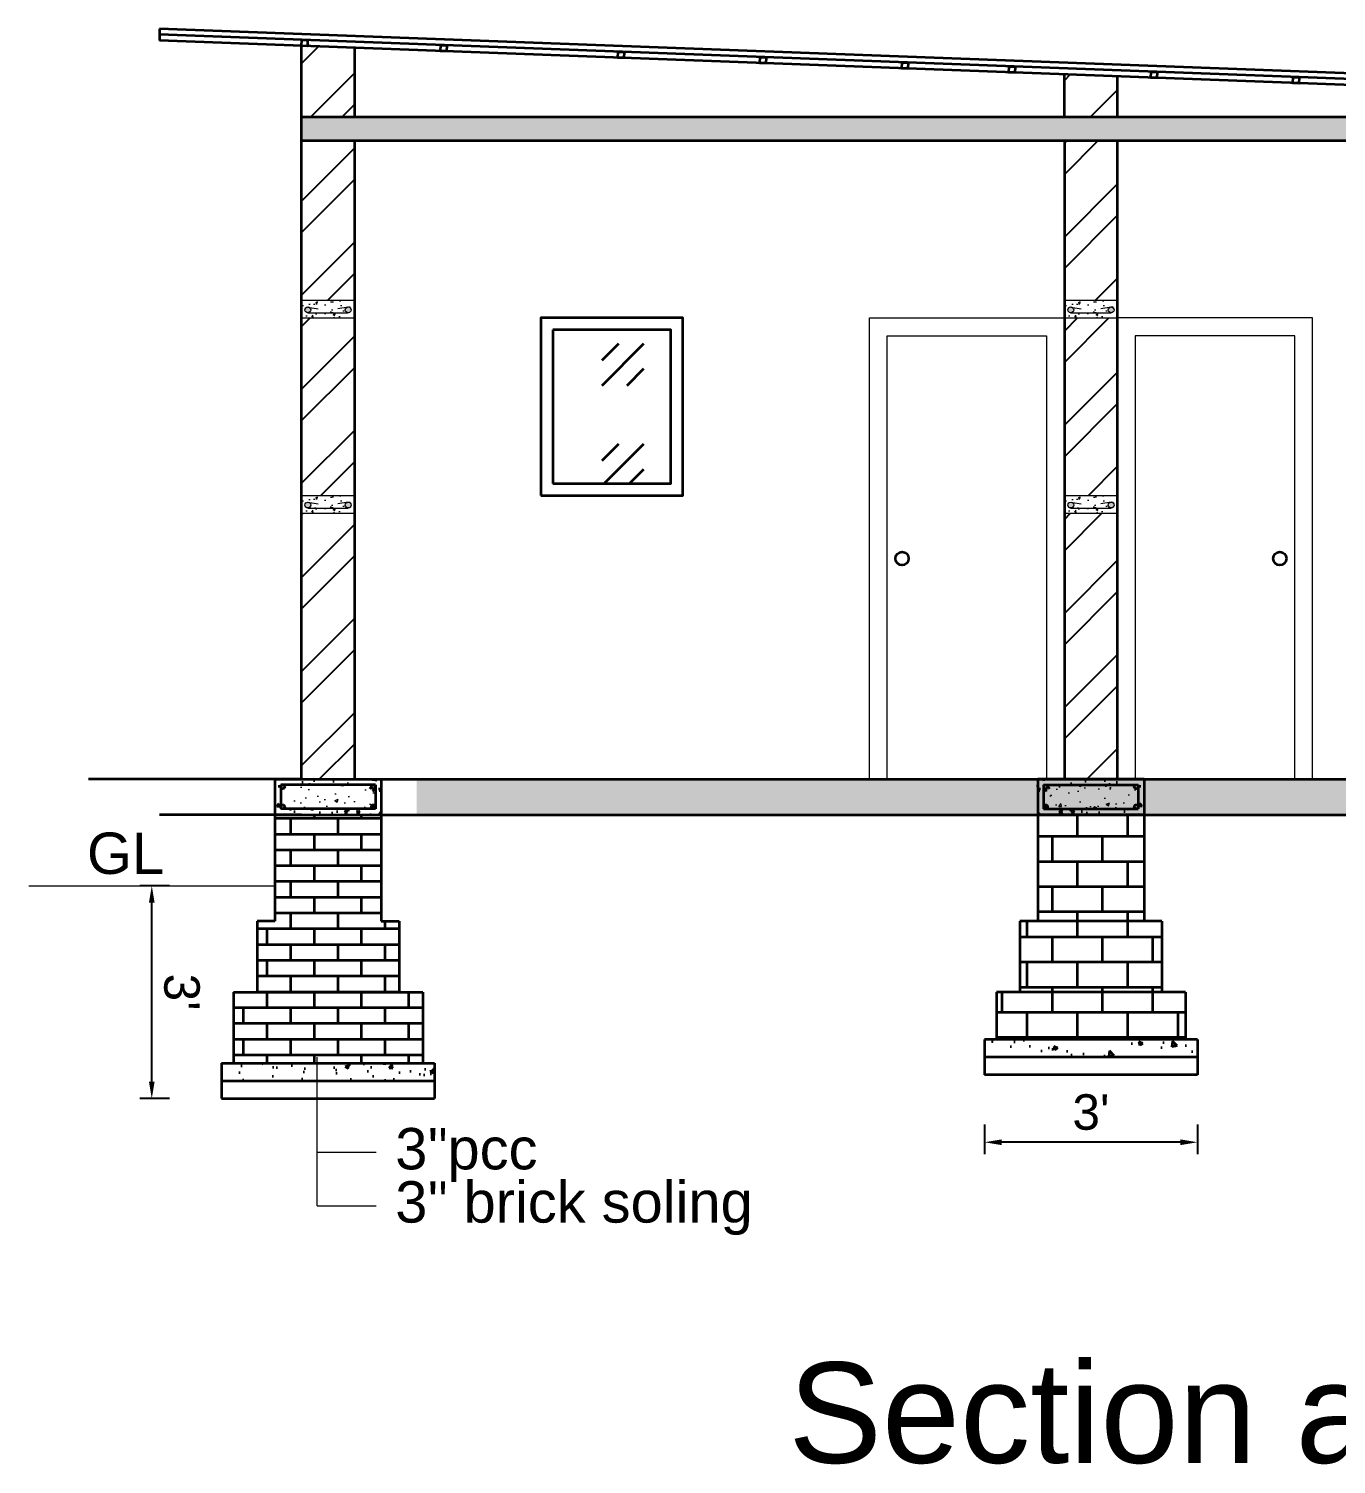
# Model space of a CAD drawing. Header units: inches. Extents: x 354467 to 383786, y -43792 to -31106.
# Drawn here: x 357543.7 to 357764.8, y -41338.6 to -41095.9 of the extents above; entities that cross this region are included whole.
import ezdxf

# ---------------------------------------------------------------- set-up
doc = ezdxf.new("R2010")
doc.units = ezdxf.units.IN
doc.header["$LTSCALE"] = 2
doc.header["$MEASUREMENT"] = 0
doc.header["$PDMODE"] = 34
doc.layers.get('0').update_dxf_attribs({"linetype": 'CONTINUOUS'})
doc.layers.get('DEFPOINTS').update_dxf_attribs({"color": 141, "linetype": 'CONTINUOUS'})
for name, color, linetype, lineweight in [('door', 20, 'CONTINUOUS', 35), ('steps', 253, 'CONTINUOUS', 20), ('WALL - A', 1, 'CONTINUOUS', 40)]:
    doc.layers.add(name, color=color, linetype=linetype, lineweight=lineweight)
doc.styles.add('Lettring Text', font='arial.ttf')
doc.styles.get("Standard").update_dxf_attribs({"font": 'ARIALN.TTF'})
doc.dimstyles.new('Copy of Standard', dxfattribs={"dimtxt": 6, "dimasz": 2.875, "dimexe": 2, "dimexo": 4, "dimgap": 2, "dimtad": 1, "dimdec": 0, "dimrnd": 1, "dimzin": 0, "dimdsep": 46, "dimlunit": 4, "dimtxsty": 'Lettring Text', "dimcen": 0.1, "dimclrd": 7, "dimclre": 7, "dimclrt": 7, "dimazin": 0, "dimtfac": 0.645, "dimtdec": 0, "dimtmove": 1, "dimatfit": 0, "dimfxl": 3, "dimfxlon": 1, "dimtfillclr": 256, "dimtolj": 1, "dimtzin": 0, "dimlwd": -1, "dimlwe": -1, "dimarcsym": 2})
pattern_1 = [(45, (1210.717, -4879.539), (-7.9549513, 7.9549513), []), (45, (1216.021, -4879.539), (-7.9549513, 7.9549513), [])]
pattern_2 = [(45, (1186.753, -4879.539), (-7.9549513, 7.9549513), []), (45, (1192.056, -4879.539), (-7.9549513, 7.9549513), [])]
pattern_3 = [(0, (389919.053, 38030.0555), (0, 4.25), []), (90, (389919.053, 38030.0555), (-8.5, 5e-16), [4.25, -4.25]), (90, (389923.303, 38030.0555), (-8.5, 5e-16), [-4.25, 4.25])]

# ---------------------------------------------------------------- blocks, each defined once
blk = doc.blocks.new('*D872')
at = {"color": 7, "transparency": 16777216}
for p, q in [((357567.48, -41240.81), (357562.48, -41240.81)), ((357564.48, -41273.93), (357564.48, -41243.68)), ((357567.48, -41276.8), (357562.48, -41276.8))]:
    blk.add_line(p, q, dxfattribs=at)
at = {"color": 7, "linetype": 'ByBlock', "transparency": 16777216}
for points in [[(357564.96, -41243.68), (357564, -41243.68), (357564.48, -41240.81)], [(357564.96, -41273.93), (357564, -41273.93), (357564.48, -41276.8)]]:
    blk.add_solid(points, dxfattribs=at)
at = {"layer": 'DEFPOINTS', "color": 0, "linetype": 'ByBlock', "transparency": 16777216}
for p in [(357564.48, -41240.81), (357576.3, -41240.81), (357576.3, -41276.8)]:
    blk.add_point(p, dxfattribs=at)
at = {"color": 7, "linetype": 'ByBlock', "lineweight": 5, "transparency": 16777216, "insert": (357569.55, -41258.8), "char_height": 6, "attachment_point": 5, "rotation": 270.0012, "style": 'Lettring Text'}
blk.add_mtext("\\A1;3'", dxfattribs=at)
blk = doc.blocks.new('*D871')
at = {"color": 7, "transparency": 16777216}
for p, q in [((357705.33, -41281.19), (357705.33, -41286.19)), ((357741.33, -41281.19), (357741.33, -41286.19)), ((357738.46, -41284.19), (357708.21, -41284.19))]:
    blk.add_line(p, q, dxfattribs=at)
at = {"color": 7, "linetype": 'ByBlock', "transparency": 16777216}
for points in [[(357708.21, -41283.71), (357708.21, -41284.67), (357705.33, -41284.19)], [(357738.46, -41283.71), (357738.46, -41284.67), (357741.33, -41284.19)]]:
    blk.add_solid(points, dxfattribs=at)
at = {"layer": 'DEFPOINTS', "color": 0, "linetype": 'ByBlock', "transparency": 16777216}
for p in [(357705.33, -41272.8), (357741.33, -41272.8), (357705.33, -41284.19)]:
    blk.add_point(p, dxfattribs=at)
at = {"color": 7, "linetype": 'ByBlock', "lineweight": 5, "transparency": 16777216, "insert": (357723.33, -41279.12), "char_height": 6, "attachment_point": 5, "style": 'Lettring Text'}
blk.add_mtext("\\A1;3'", dxfattribs=at)

msp = doc.modelspace()

# ---------------------------------------------------------------- hatches: boundary and pattern name
at = {"linetype": 'ByBlock', "lineweight": 5}
h = msp.add_hatch(dxfattribs=at)
h.set_pattern_fill('AR-CONC', scale=0.5, style=0)
h.set_pattern_definition([(50, (311350.872, 27662.9498), (3.58630091, -0.31376067), [0.375, -4.125]), (355, (311350.872, 27662.95), (-0.69375667, 3.76096067), [0.3, -3.3]), (100.4514, (311351.1708, 27662.9237), (2.89254691, 3.44719771), [0.31870095, -3.50571056]), (46.1842, (311350.872, 27663.95), (5.33620524, -0.82759507), [0.5625, -6.1875]), (96.6356, (311351.3166, 27663.881), (4.67331353, 4.87058935), [0.47805144, -5.258565]), (351.1842, (311350.872, 27663.95), (4.67330973, 4.870593), [0.45, -4.95]), (21, (311351.372, 27663.6998), (2.98453526, -2.01309445), [0.375, -4.125]), (326, (311351.372, 27663.7), (1.21657666, 3.62575023), [0.3, -3.3]), (71.4514, (311351.6207, 27663.532), (4.20111314, 1.61265248), [0.31870095, -3.50571056]), (37.5, (311350.872, 27662.9498), (0.060799277, 1.66446927), [0, -3.26, 0, -3.35, 0, -3.3125]), (7.5, (311350.872, 27662.9498), (1.315347687, 1.97205856), [0, -1.91, 0, -3.185, 0, -1.2625]), (327.5, (311349.757, 27662.9498), (2.66911218, -0.112774359), [0, -1.25, 0, -3.9, 0, -5.175]), (317.5, (311349.257, 27662.9498), (2.91593085, 0.50052491), [0, -1.625, 0, -2.59, 0, -3.675])])
h.paths.add_polyline_path([(357598.8, -41141.8), (357589.8, -41141.8), (357589.8, -41144.8), (357598.8, -41144.8)])
h.paths.add_polyline_path([(357597.7, -41143.94, -0.404321), (357597.22, -41143.44, -1), (357598.21, -41143.44, -0.424176), (357597.7, -41143.94), (357590.9, -41143.94, -0.424176), (357590.38, -41143.44, -1), (357591.38, -41143.44, -0.404321), (357590.9, -41143.94)], flags=16)
h = msp.add_hatch(dxfattribs=at)
h.set_pattern_fill('AR-CONC', scale=0.5, style=0)
h.set_pattern_definition([(50, (311479.9073, 27662.9498), (3.58630091, -0.31376067), [0.375, -4.125]), (355, (311479.9073, 27662.95), (-0.69375667, 3.76096067), [0.3, -3.3]), (100.4514, (311480.206, 27662.9237), (2.89254691, 3.44719771), [0.31870095, -3.50571056]), (46.1842, (311479.9073, 27663.95), (5.33620524, -0.82759507), [0.5625, -6.1875]), (96.6356, (311480.352, 27663.881), (4.67331353, 4.87058935), [0.47805144, -5.258565]), (351.1842, (311479.907, 27663.95), (4.67330973, 4.870593), [0.45, -4.95]), (21, (311480.4073, 27663.6998), (2.98453526, -2.01309445), [0.375, -4.125]), (326, (311480.4073, 27663.7), (1.21657666, 3.62575023), [0.3, -3.3]), (71.4514, (311480.656, 27663.532), (4.20111314, 1.61265248), [0.31870095, -3.50571056]), (37.5, (311479.9073, 27662.9498), (0.060799277, 1.66446927), [0, -3.26, 0, -3.35, 0, -3.3125]), (7.5, (311479.9073, 27662.9498), (1.315347687, 1.97205856), [0, -1.91, 0, -3.185, 0, -1.2625]), (327.5, (311478.7923, 27662.9498), (2.66911218, -0.112774359), [0, -1.25, 0, -3.9, 0, -5.175]), (317.5, (311478.2923, 27662.9498), (2.91593085, 0.50052491), [0, -1.625, 0, -2.59, 0, -3.675])])
h.paths.add_polyline_path([(357727.83, -41141.8), (357718.83, -41141.8), (357718.83, -41144.8), (357727.83, -41144.8)])
h.paths.add_polyline_path([(357726.73, -41143.94, -0.404321), (357726.25, -41143.44, -1), (357727.25, -41143.44, -0.424176), (357726.73, -41143.94), (357719.93, -41143.94, -0.424176), (357719.42, -41143.44, -1), (357720.41, -41143.44, -0.404321), (357719.93, -41143.94)], flags=16)
h = msp.add_hatch(color=7, dxfattribs=at)
h.paths.add_polyline_path([(357598.21, -41143.44, 0.414214), (357597.71, -41142.95), (357597.55, -41142.98, 0.315664), (357597.22, -41143.44, 1)])
h.paths.add_polyline_path([(357591.05, -41142.98), (357590.88, -41142.95, 0.414214), (357590.38, -41143.44, 0.404321), (357590.86, -41143.94), (357590.9, -41143.94, 0.404321), (357591.38, -41143.44, 0.315664)])
h = msp.add_hatch(color=7, dxfattribs=at)
h.paths.add_polyline_path([(357727.25, -41143.44, 0.414214), (357726.75, -41142.95), (357726.58, -41142.98, 0.315664), (357726.25, -41143.44, 1)])
h.paths.add_polyline_path([(357720.08, -41142.98), (357719.92, -41142.95, 0.414214), (357719.42, -41143.44, 0.404321), (357719.9, -41143.94), (357719.93, -41143.94, 0.404321), (357720.41, -41143.44, 0.315664)])
h = msp.add_hatch(dxfattribs=at)
h.set_pattern_fill('AR-CONC', scale=0.5, style=0)
h.set_pattern_definition([(50, (311350.872, 27629.9498), (3.58630091, -0.31376067), [0.375, -4.125]), (355, (311350.872, 27629.95), (-0.69375667, 3.76096067), [0.3, -3.3]), (100.4514, (311351.1708, 27629.9237), (2.89254691, 3.44719771), [0.31870095, -3.50571056]), (46.1842, (311350.872, 27630.95), (5.33620524, -0.82759507), [0.5625, -6.1875]), (96.6356, (311351.3166, 27630.881), (4.67331353, 4.87058935), [0.47805144, -5.258565]), (351.1842, (311350.872, 27630.95), (4.67330973, 4.870593), [0.45, -4.95]), (21, (311351.372, 27630.6998), (2.98453526, -2.01309445), [0.375, -4.125]), (326, (311351.372, 27630.7), (1.21657666, 3.62575023), [0.3, -3.3]), (71.4514, (311351.6207, 27630.532), (4.20111314, 1.61265248), [0.31870095, -3.50571056]), (37.5, (311350.872, 27629.9498), (0.060799277, 1.66446927), [0, -3.26, 0, -3.35, 0, -3.3125]), (7.5, (311350.872, 27629.9498), (1.315347687, 1.97205856), [0, -1.91, 0, -3.185, 0, -1.2625]), (327.5, (311349.757, 27629.9498), (2.66911218, -0.112774359), [0, -1.25, 0, -3.9, 0, -5.175]), (317.5, (311349.257, 27629.9498), (2.91593085, 0.50052491), [0, -1.625, 0, -2.59, 0, -3.675])])
h.paths.add_polyline_path([(357598.8, -41174.8), (357589.8, -41174.8), (357589.8, -41177.8), (357598.8, -41177.8)])
h.paths.add_polyline_path([(357597.7, -41176.94, -0.404321), (357597.22, -41176.44, -1), (357598.21, -41176.44, -0.424176), (357597.7, -41176.94), (357590.9, -41176.94, -0.424176), (357590.38, -41176.44, -1), (357591.38, -41176.44, -0.404321), (357590.9, -41176.94)], flags=16)
h = msp.add_hatch(color=7, dxfattribs=at)
h.paths.add_polyline_path([(357598.21, -41176.44, 0.414214), (357597.71, -41175.95), (357597.55, -41175.98, 0.315664), (357597.22, -41176.44, 1)])
h.paths.add_polyline_path([(357591.05, -41175.98), (357590.88, -41175.95, 0.414214), (357590.38, -41176.44, 0.404321), (357590.86, -41176.94), (357590.9, -41176.94, 0.404321), (357591.38, -41176.44, 0.315664)])
h = msp.add_hatch(dxfattribs=at)
h.set_pattern_fill('AR-CONC', scale=0.5, style=0)
h.set_pattern_definition([(50, (311479.9073, 27629.9498), (3.58630091, -0.31376067), [0.375, -4.125]), (355, (311479.9073, 27629.95), (-0.69375667, 3.76096067), [0.3, -3.3]), (100.4514, (311480.206, 27629.9237), (2.89254691, 3.44719771), [0.31870095, -3.50571056]), (46.1842, (311479.9073, 27630.95), (5.33620524, -0.82759507), [0.5625, -6.1875]), (96.6356, (311480.352, 27630.881), (4.67331353, 4.87058935), [0.47805144, -5.258565]), (351.1842, (311479.907, 27630.95), (4.67330973, 4.870593), [0.45, -4.95]), (21, (311480.4073, 27630.6998), (2.98453526, -2.01309445), [0.375, -4.125]), (326, (311480.4073, 27630.7), (1.21657666, 3.62575023), [0.3, -3.3]), (71.4514, (311480.656, 27630.532), (4.20111314, 1.61265248), [0.31870095, -3.50571056]), (37.5, (311479.9073, 27629.9498), (0.060799277, 1.66446927), [0, -3.26, 0, -3.35, 0, -3.3125]), (7.5, (311479.9073, 27629.9498), (1.315347687, 1.97205856), [0, -1.91, 0, -3.185, 0, -1.2625]), (327.5, (311478.7923, 27629.9498), (2.66911218, -0.112774359), [0, -1.25, 0, -3.9, 0, -5.175]), (317.5, (311478.2923, 27629.9498), (2.91593085, 0.50052491), [0, -1.625, 0, -2.59, 0, -3.675])])
h.paths.add_polyline_path([(357727.83, -41174.8), (357718.83, -41174.8), (357718.83, -41177.8), (357727.83, -41177.8)])
h.paths.add_polyline_path([(357726.73, -41176.94, -0.404321), (357726.25, -41176.44, -1), (357727.25, -41176.44, -0.424176), (357726.73, -41176.94), (357719.93, -41176.94, -0.424176), (357719.42, -41176.44, -1), (357720.41, -41176.44, -0.404321), (357719.93, -41176.94)], flags=16)
h = msp.add_hatch(color=7, dxfattribs=at)
h.paths.add_polyline_path([(357727.25, -41176.44, 0.414214), (357726.75, -41175.95), (357726.58, -41175.98, 0.315664), (357726.25, -41176.44, 1)])
h.paths.add_polyline_path([(357720.08, -41175.98), (357719.92, -41175.95, 0.414214), (357719.42, -41176.44, 0.404321), (357719.9, -41176.94), (357719.93, -41176.94, 0.404321), (357720.41, -41176.44, 0.315664)])
at = {"layer": 'door', "ltscale": 0.5}
h = msp.add_hatch(dxfattribs=at)
h.set_pattern_fill('GOST_GLASS', color=256, scale=2)
h.set_pattern_definition([(45, (715.756, -8114.527), (16.97056275, 0), [10, -14]), (45, (719.999, -8114.527), (16.97056275, 0), [4, -20]), (45, (715.756, -8110.285), (16.97056275, 0), [4, -20])])
h.paths.add_polyline_path([(357632.3, -41172.8), (357652.3, -41172.8), (357652.3, -41146.8), (357632.3, -41146.8)])
h = msp.add_hatch(dxfattribs=at)
h.set_pattern_fill('AR-CONC', color=256, scale=0.8, style=0)
h.set_pattern_definition([(50, (293266.0503, 75289.421), (5.73808146, -0.50201708), [0.6, -6.6]), (355, (293266.05, 75289.421), (-1.11001067, 6.01753707), [0.48, -5.28]), (100.4514, (293266.5285, 75289.379), (4.62807505, 5.51551634), [0.50992152, -5.6091369]), (46.1842, (293266.05, 75291.021), (8.5379284, -1.3241521), [0.9, -9.9]), (96.6356, (293266.762, 75290.9105), (7.47730164, 7.79294297), [0.7648823, -8.413704]), (351.1842, (293266.05, 75291.021), (7.47729556, 7.7929488), [0.72, -7.92]), (21, (293266.8503, 75290.621), (4.77525642, -3.22095113), [0.6, -6.6]), (326, (293266.85, 75290.621), (1.94652266, 5.80120036), [0.48, -5.28]), (71.4514, (293267.248, 75290.3524), (6.72178103, 2.58024397), [0.50992152, -5.6091369]), (37.5, (293266.0503, 75289.4208), (0.097278843, 2.66315083), [0, -5.216, 0, -5.36, 0, -5.3]), (7.5, (293266.0503, 75289.4208), (2.1045563, 3.155293695), [0, -3.056, 0, -5.096, 0, -2.02]), (327.5, (293264.2663, 75289.4208), (4.27057949, -0.180438974), [0, -2, 0, -6.24, 0, -8.28]), (317.5, (293263.4663, 75289.421), (4.66548935, 0.80083986), [0, -2.6, 0, -4.144, 0, -5.88])])
h.paths.add_polyline_path([(357603.3, -41222.8), (357585.3, -41222.8), (357585.3, -41228.8), (357603.3, -41228.8), (357603.3, -41223.75)])
h.paths.add_polyline_path([(357602.3, -41223.75), (357602.3, -41227.8), (357586.3, -41227.8), (357586.3, -41223.75), (357586.6, -41223.75, -0.049683), (357586.66, -41223.75)], flags=16)
h.paths.add_polyline_path([(357602.29, -41224.09, -1), (357601.62, -41224.09, -1)], flags=0)
h.paths.add_polyline_path([(357602.3, -41227.47, -1), (357601.63, -41227.47, -1)], flags=16)
h.paths.add_polyline_path([(357586.97, -41227.47, -1), (357586.3, -41227.47, -1)], flags=16)
h = msp.add_hatch(dxfattribs=at)
h.set_pattern_fill('AR-CONC', color=256, scale=0.8, style=0)
h.set_pattern_definition([(130, (422051.5794, 75289.421), (-5.73808146, -0.50201708), [0.6, -6.6]), (185, (422051.5794, 75289.421), (1.11001067, 6.01753707), [0.48, -5.28]), (79.5486, (422051.101, 75289.379), (-4.62807505, 5.51551634), [0.50992152, -5.6091369]), (133.8158, (422051.579, 75291.021), (-8.5379284, -1.3241521), [0.9, -9.9]), (83.3644, (422050.868, 75290.9105), (-7.47730164, 7.79294297), [0.7648823, -8.413704]), (188.8158, (422051.579, 75291.021), (-7.47729556, 7.7929488), [0.72, -7.92]), (159, (422050.7794, 75290.621), (-4.77525642, -3.22095113), [0.6, -6.6]), (214, (422050.7794, 75290.621), (-1.94652266, 5.80120036), [0.48, -5.28]), (108.5486, (422050.3814, 75290.3524), (-6.72178103, 2.58024397), [0.50992152, -5.6091369]), (142.5, (422051.5794, 75289.4208), (-0.097278843, 2.66315083), [0, -5.216, 0, -5.36, 0, -5.3]), (172.5, (422051.5794, 75289.4208), (-2.1045563, 3.155293695), [0, -3.056, 0, -5.096, 0, -2.02]), (212.5, (422053.3634, 75289.4208), (-4.27057949, -0.180438974), [0, -2, 0, -6.24, 0, -8.28]), (222.5, (422054.1634, 75289.421), (-4.66548935, 0.80083986), [0, -2.6, 0, -4.144, 0, -5.88])])
h.paths.add_polyline_path([(357732.33, -41222.8), (357732.33, -41228.8), (357714.33, -41228.8), (357714.33, -41223.75), (357714.33, -41222.8)])
h.paths.add_polyline_path([(357731.33, -41227.8), (357731.33, -41223.75), (357731.03, -41223.75, 0.049683), (357730.96, -41223.75), (357715.33, -41223.75), (357715.33, -41227.8)], flags=16)
h.paths.add_polyline_path([(357716.01, -41224.09, 1), (357715.34, -41224.09, 1)], flags=0)
h.paths.add_polyline_path([(357716, -41227.47, 1), (357715.33, -41227.47, 1)], flags=16)
h.paths.add_polyline_path([(357731.33, -41227.47, 1), (357730.66, -41227.47, 1)], flags=16)
h = msp.add_hatch(color=256, dxfattribs=at)
h.paths.add_polyline_path([(357586.97, -41224.08, 0.385424), (357586.66, -41223.75), (357586.6, -41223.75, 0.385424), (357586.3, -41224.08, 1)])
h.paths.add_polyline_path([(357586.3, -41227.47, 1), (357586.97, -41227.47, 1)])
h.paths.add_polyline_path([(357601.62, -41224.09, 1), (357602.29, -41224.09, 1)])
h.paths.add_polyline_path([(357601.63, -41227.47, 1), (357602.3, -41227.47, 1)])
h = msp.add_hatch(dxfattribs=at)
h.set_pattern_fill('AR-BRSTD', color=256)
h.set_pattern_definition([(0, (202191.9763, -14335.3735), (0, 2.667), []), (90, (202191.9763, -14335.3735), (-4, 2.667), [2.667, -2.667])])
h.paths.add_polyline_path([(357603.3, -41228.8), (357585.3, -41228.8), (357585.3, -41246.8), (357603.3, -41246.8)])
h.paths.add_polyline_path([(357606.3, -41246.8), (357582.3, -41246.8), (357582.3, -41258.8), (357603.3, -41258.8), (357606.3, -41258.8)])
h.paths.add_polyline_path([(357610.3, -41258.8), (357603.3, -41258.8), (357582.3, -41258.8), (357578.3, -41258.8), (357578.3, -41270.8), (357610.3, -41270.8)])
h = msp.add_hatch(dxfattribs=at)
h.set_pattern_fill('BRICK', color=256, scale=17, style=0)
h.set_pattern_definition(pattern_3)
h.paths.add_polyline_path([(357711.33, -41246.8), (357735.33, -41246.8), (357735.33, -41258.8), (357714.33, -41258.8), (357711.33, -41258.8)])
h.paths.add_polyline_path([(357714.33, -41228.8), (357732.33, -41228.8), (357732.33, -41234.8), (357732.33, -41246.8), (357714.33, -41246.8)])
h = msp.add_hatch(dxfattribs=at)
h.set_pattern_fill('BRICK', color=256, scale=17, style=0)
h.set_pattern_definition(pattern_3)
h.paths.add_polyline_path([(357707.33, -41258.8), (357739.33, -41258.8), (357739.33, -41266.8), (357707.33, -41266.8)])
h = msp.add_hatch(dxfattribs=at)
h.set_pattern_fill('AR-CONC', color=256, style=0)
h.set_pattern_definition([(130, (362305.072, 27176.0795), (-7.17260183, -0.62752135), [0.75, -8.25]), (185, (362305.072, 27176.0795), (1.3875133, 7.5219213), [0.6, -6.6]), (79.5486, (362304.474, 27176.027), (-5.7850938, 6.8943954), [0.6374019, -7.0114211]), (133.8158, (362305.072, 27178.0795), (-10.6724105, -1.6551901), [1.125, -12.375]), (83.3644, (362304.183, 27177.942), (-9.346627, 9.7411787), [0.9561029, -10.51713]), (188.8158, (362305.072, 27178.08), (-9.3466195, 9.741186), [0.9, -9.9]), (159, (362304.072, 27177.5795), (-5.9690705, -4.0261889), [0.75, -8.25]), (214, (362304.072, 27177.5795), (-2.4331533, 7.25150045), [0.6, -6.6]), (108.5486, (362303.5745, 27177.244), (-8.4022263, 3.225305), [0.6374019, -7.0114211]), (142.5, (362305.072, 27176.0795), (-0.12159855, 3.32893854), [0, -6.52, 0, -6.7, 0, -6.625]), (172.5, (362305.072, 27176.0795), (-2.63069537, 3.94411712), [0, -3.82, 0, -6.37, 0, -2.525]), (212.5, (362307.302, 27176.0795), (-5.33822436, -0.22554872), [0, -2.5, 0, -7.8, 0, -10.35]), (222.5, (362308.302, 27176.0795), (-5.8318617, 1.00104982), [0, -3.25, 0, -5.18, 0, -7.35])])
h.paths.add_polyline_path([(357741.33, -41266.8), (357741.33, -41269.8), (357726.78, -41269.8), (357726.78, -41266.8)])
h.paths.add_polyline_path([(357726.78, -41269.8), (357705.33, -41269.8), (357705.33, -41266.8), (357726.78, -41266.8)])
h = msp.add_hatch(dxfattribs=at)
h.set_pattern_fill('AR-CONC', color=256, style=0)
h.set_pattern_definition([(50, (352826.558, 27172.0795), (7.17260183, -0.62752135), [0.75, -8.25]), (355, (352826.558, 27172.0795), (-1.3875133, 7.5219213), [0.6, -6.6]), (100.4514, (352827.1554, 27172.027), (5.7850938, 6.8943954), [0.6374019, -7.0114211]), (46.1842, (352826.558, 27174.0795), (10.6724105, -1.6551901), [1.125, -12.375]), (96.6356, (352827.447, 27173.942), (9.346627, 9.7411787), [0.9561029, -10.51713]), (351.1842, (352826.558, 27174.08), (9.3466195, 9.741186), [0.9, -9.9]), (21, (352827.558, 27173.5795), (5.9690705, -4.0261889), [0.75, -8.25]), (326, (352827.558, 27173.5795), (2.4331533, 7.25150045), [0.6, -6.6]), (71.4514, (352828.055, 27173.244), (8.4022263, 3.225305), [0.6374019, -7.0114211]), (37.5, (352826.5577, 27172.0795), (0.12159855, 3.32893854), [0, -6.52, 0, -6.7, 0, -6.625]), (7.5, (352826.5577, 27172.0795), (2.63069537, 3.94411712), [0, -3.82, 0, -6.37, 0, -2.525]), (327.5, (352824.3277, 27172.0795), (5.33822436, -0.22554872), [0, -2.5, 0, -7.8, 0, -10.35]), (317.5, (352823.3277, 27172.0795), (5.8318617, 1.00104982), [0, -3.25, 0, -5.18, 0, -7.35])])
h.paths.add_polyline_path([(357612.3, -41270.8), (357576.3, -41270.8), (357576.3, -41273.8), (357612.3, -41273.8)])
at = {"layer": 'steps', "ltscale": 0.3}
h = msp.add_hatch(dxfattribs=at)
h.set_pattern_fill('AR-CONC', scale=0.8, style=0)
h.set_pattern_definition([(50, (1186.7527, -4879.5386), (5.73808146, -0.50201708), [0.6, -6.6]), (355, (1186.7527, -4879.5386), (-1.11001067, 6.01753707), [0.48, -5.28]), (100.4514445, (1187.231, -4879.5805), (4.62807077, 5.51551993), [0.50992154, -5.6091369]), (46.1842, (1186.753, -4877.9386), (8.53793065, -1.32415425), [0.9, -9.9]), (96.6356355, (1187.464, -4878.049), (7.47729557, 7.7929488), [0.76488274, -8.41371008]), (351.184164, (1186.753, -4877.939), (7.47729556, 7.7929488), [0.72, -7.92]), (21, (1187.5527, -4878.3386), (4.77525642, -3.220951125), [0.6, -6.6]), (326, (1187.5527, -4878.3386), (1.94652266, 5.80120036), [0.48, -5.28]), (71.4514447, (1187.9506, -4878.607), (6.72177901, 2.58024922), [0.50992152, -5.6091369]), (37.5, (1186.7527, -4879.5386), (0.097278843, 2.663150831), [0, -5.216, 0, -5.36, 0, -5.3]), (7.5, (1186.7527, -4879.5386), (2.1045563, 3.155293695), [0, -3.056, 0, -5.096, 0, -2.02]), (327.5, (1184.9687, -4879.5386), (4.27057949, -0.180438974), [0, -2, 0, -6.24, 0, -8.28]), (317.5, (1184.1687, -4879.5386), (4.665489355, 0.80083986), [0, -2.6, 0, -4.144, 0, -5.88])])
h.paths.add_polyline_path([(357589.8, -41110.8), (357589.8, -41114.8), (357910.8, -41114.8), (357910.8, -41110.8)])
h = msp.add_hatch(dxfattribs=at)
h.set_pattern_fill('AR-CONC', scale=0.8, style=0)
h.set_pattern_definition([(50, (1238.709, -8086.428), (5.73808146, -0.50201708), [0.6, -6.6]), (355, (1238.709, -8086.428), (-1.11001067, 6.01753707), [0.48, -5.28]), (100.4514445, (1239.187, -8086.47), (4.62807077, 5.51551993), [0.50992154, -5.6091369]), (46.1842, (1238.709, -8084.828), (8.53793065, -1.32415425), [0.9, -9.9]), (96.6356355, (1239.4205, -8084.938), (7.47729557, 7.7929488), [0.76488274, -8.41371008]), (351.184164, (1238.709, -8084.828), (7.47729556, 7.7929488), [0.72, -7.92]), (21, (1239.509, -8085.228), (4.77525642, -3.220951125), [0.6, -6.6]), (326, (1239.509, -8085.228), (1.94652266, 5.80120036), [0.48, -5.28]), (71.4514447, (1239.907, -8085.4965), (6.72177901, 2.58024922), [0.50992152, -5.6091369]), (37.5, (1238.709, -8086.428), (0.097278843, 2.663150831), [0, -5.216, 0, -5.36, 0, -5.3]), (7.5, (1238.709, -8086.428), (2.1045563, 3.155293695), [0, -3.056, 0, -5.096, 0, -2.02]), (327.5, (1236.925, -8086.428), (4.27057949, -0.180438974), [0, -2, 0, -6.24, 0, -8.28]), (317.5, (1236.125, -8086.428), (4.665489355, 0.80083986), [0, -2.6, 0, -4.144, 0, -5.88])])
h.paths.add_polyline_path([(357744.3, -41222.8), (357609.3, -41222.8), (357609.3, -41228.8), (357744.3, -41228.8)])
h = msp.add_hatch(dxfattribs=at)
h.set_pattern_fill('AR-CONC', scale=0.8, style=0)
h.set_pattern_definition([(50, (1216.7174, -4879.5386), (5.73808146, -0.50201708), [0.6, -6.6]), (355, (1216.7174, -4879.5386), (-1.11001067, 6.01753707), [0.48, -5.28]), (100.4514445, (1217.1956, -4879.5805), (4.62807077, 5.51551993), [0.50992154, -5.6091369]), (46.1842, (1216.7174, -4877.9386), (8.53793065, -1.32415425), [0.9, -9.9]), (96.6356355, (1217.429, -4878.049), (7.47729557, 7.7929488), [0.76488274, -8.41371008]), (351.184164, (1216.717, -4877.939), (7.47729556, 7.7929488), [0.72, -7.92]), (21, (1217.5174, -4878.3386), (4.77525642, -3.220951125), [0.6, -6.6]), (326, (1217.5174, -4878.3386), (1.94652266, 5.80120036), [0.48, -5.28]), (71.4514447, (1217.9153, -4878.607), (6.72177901, 2.58024922), [0.50992152, -5.6091369]), (37.5, (1216.7174, -4879.5386), (0.097278843, 2.663150831), [0, -5.216, 0, -5.36, 0, -5.3]), (7.5, (1216.7174, -4879.5386), (2.1045563, 3.155293695), [0, -3.056, 0, -5.096, 0, -2.02]), (327.5, (1214.9334, -4879.5386), (4.27057949, -0.180438974), [0, -2, 0, -6.24, 0, -8.28]), (317.5, (1214.1334, -4879.5386), (4.665489355, 0.80083986), [0, -2.6, 0, -4.144, 0, -5.88])])
h.paths.add_polyline_path([(357732.33, -41222.8), (357732.33, -41228.8), (357897.3, -41228.8), (357897.3, -41222.8)])
h = msp.add_hatch(dxfattribs=at)
h.set_pattern_fill('AR-CONC', scale=0.8, style=0)
h.set_pattern_definition([(50, (1232.709, -8086.428), (5.73808146, -0.50201708), [0.6, -6.6]), (355, (1232.709, -8086.428), (-1.11001067, 6.01753707), [0.48, -5.28]), (100.4514445, (1233.187, -8086.47), (4.62807077, 5.51551993), [0.50992154, -5.6091369]), (46.1842, (1232.709, -8084.828), (8.53793065, -1.32415425), [0.9, -9.9]), (96.6356355, (1233.4205, -8084.938), (7.47729557, 7.7929488), [0.76488274, -8.41371008]), (351.184164, (1232.709, -8084.828), (7.47729556, 7.7929488), [0.72, -7.92]), (21, (1233.509, -8085.228), (4.77525642, -3.220951125), [0.6, -6.6]), (326, (1233.509, -8085.228), (1.94652266, 5.80120036), [0.48, -5.28]), (71.4514447, (1233.907, -8085.4965), (6.72177901, 2.58024922), [0.50992152, -5.6091369]), (37.5, (1232.709, -8086.428), (0.097278843, 2.663150831), [0, -5.216, 0, -5.36, 0, -5.3]), (7.5, (1232.709, -8086.428), (2.1045563, 3.155293695), [0, -3.056, 0, -5.096, 0, -2.02]), (327.5, (1230.925, -8086.428), (4.27057949, -0.180438974), [0, -2, 0, -6.24, 0, -8.28]), (317.5, (1230.125, -8086.428), (4.665489355, 0.80083986), [0, -2.6, 0, -4.144, 0, -5.88])])
h.paths.add_polyline_path([(357602.3, -41223.75), (357586.3, -41223.75), (357586.3, -41227.8), (357602.3, -41227.8)])
h = msp.add_hatch(dxfattribs=at)
h.set_pattern_fill('AR-CONC', scale=0.8, style=0)
h.set_pattern_definition([(50, (1246.2443, -8086.428), (5.73808146, -0.50201708), [0.6, -6.6]), (355, (1246.244, -8086.428), (-1.11001067, 6.01753707), [0.48, -5.28]), (100.4514445, (1246.7225, -8086.47), (4.62807077, 5.51551993), [0.50992154, -5.6091369]), (46.1842, (1246.244, -8084.828), (8.53793065, -1.32415425), [0.9, -9.9]), (96.6356355, (1246.956, -8084.938), (7.47729557, 7.7929488), [0.76488274, -8.41371008]), (351.184164, (1246.244, -8084.828), (7.47729556, 7.7929488), [0.72, -7.92]), (21, (1247.0443, -8085.228), (4.77525642, -3.220951125), [0.6, -6.6]), (326, (1247.044, -8085.228), (1.94652266, 5.80120036), [0.48, -5.28]), (71.4514447, (1247.442, -8085.4965), (6.72177901, 2.58024922), [0.50992152, -5.6091369]), (37.5, (1246.2443, -8086.428), (0.097278843, 2.663150831), [0, -5.216, 0, -5.36, 0, -5.3]), (7.5, (1246.2443, -8086.428), (2.1045563, 3.155293695), [0, -3.056, 0, -5.096, 0, -2.02]), (327.5, (1244.4603, -8086.428), (4.27057949, -0.180438974), [0, -2, 0, -6.24, 0, -8.28]), (317.5, (1243.6603, -8086.428), (4.665489355, 0.80083986), [0, -2.6, 0, -4.144, 0, -5.88])])
h.paths.add_polyline_path([(357715.33, -41223.75), (357731.33, -41223.75), (357731.33, -41227.8), (357715.33, -41227.8)])
at = {"layer": 'WALL - A', "lineweight": 25}
h = msp.add_hatch(dxfattribs=at)
h.set_pattern_fill('ANSI32', color=256, scale=30, style=0)
h.paths.add_polyline_path([(357598.8, -41099.13), (357590.8, -41098.83), (357590.8, -41098.83), (357589.8, -41098.79), (357589.8, -41110.8), (357598.8, -41110.8)])
h = msp.add_hatch(dxfattribs=at)
h.set_pattern_fill('ANSI32', color=256, scale=30, style=0)
h.set_pattern_definition(pattern_2)
h.paths.add_polyline_path([(357718.83, -41110.8), (357727.83, -41110.8), (357727.83, -41103.96), (357718.83, -41103.62)])
h = msp.add_hatch(dxfattribs=at)
h.set_pattern_fill('ANSI32', color=256, scale=30, style=0)
h.set_pattern_definition(pattern_1)
h.paths.add_polyline_path([(357598.8, -41114.8), (357589.8, -41114.8), (357589.8, -41141.8), (357598.8, -41141.8)])
h = msp.add_hatch(dxfattribs=at)
h.set_pattern_fill('ANSI32', color=256, scale=30, style=0)
h.set_pattern_definition(pattern_2)
h.paths.add_polyline_path([(357718.83, -41141.8), (357727.83, -41141.8), (357727.83, -41114.8), (357718.83, -41114.8)])
h = msp.add_hatch(dxfattribs=at)
h.set_pattern_fill('ANSI32', color=256, scale=30, style=0)
h.set_pattern_definition(pattern_1)
h.paths.add_polyline_path([(357589.8, -41174.8), (357598.8, -41174.8), (357598.8, -41144.8), (357589.8, -41144.8)])
h = msp.add_hatch(dxfattribs=at)
h.set_pattern_fill('ANSI32', color=256, scale=30, style=0)
h.set_pattern_definition(pattern_2)
h.paths.add_polyline_path([(357718.83, -41174.8), (357727.83, -41174.8), (357727.83, -41144.8), (357718.83, -41144.8)])
h = msp.add_hatch(dxfattribs=at)
h.set_pattern_fill('ANSI32', color=256, scale=30, style=0)
h.set_pattern_definition(pattern_1)
h.paths.add_polyline_path([(357589.8, -41222.8), (357598.8, -41222.8), (357598.8, -41177.8), (357589.8, -41177.8)])
h = msp.add_hatch(dxfattribs=at)
h.set_pattern_fill('ANSI32', color=256, scale=30, style=0)
h.set_pattern_definition(pattern_2)
h.paths.add_polyline_path([(357727.83, -41177.8), (357718.83, -41177.8), (357718.83, -41222.8), (357727.83, -41222.8)])

# ---------------------------------------------------------------- linework, layer by layer
at = {"color": 7, "linetype": 'ByBlock', "lineweight": 5}
for p, q in [((357589.8, -41141.8), (357598.8, -41141.8)), ((357718.83, -41141.8), (357727.83, -41141.8)), ((357589.8, -41144.8), (357598.8, -41144.8)), ((357589.8, -41144.8), (357598.8, -41144.8)), ((357590.86, -41143.94), (357597.71, -41143.94)), ((357590.88, -41142.95), (357592.63, -41143.25)), ((357597.71, -41142.95), (357595.97, -41143.25)), ((357718.83, -41144.8), (357727.83, -41144.8)), ((357718.83, -41144.8), (357727.83, -41144.8)), ((357719.9, -41143.94), (357726.75, -41143.94)), ((357719.92, -41142.95), (357721.66, -41143.25)), ((357726.75, -41142.95), (357725, -41143.25)), ((357589.8, -41174.8), (357598.8, -41174.8)), ((357590.88, -41175.95), (357592.63, -41176.25)), ((357597.71, -41175.95), (357595.97, -41176.25)), ((357718.83, -41174.8), (357727.83, -41174.8)), ((357719.92, -41175.95), (357721.66, -41176.25)), ((357726.75, -41175.95), (357725, -41176.25)), ((357589.8, -41177.8), (357598.8, -41177.8)), ((357589.8, -41177.8), (357598.8, -41177.8)), ((357590.86, -41176.94), (357597.71, -41176.94)), ((357718.83, -41177.8), (357727.83, -41177.8)), ((357718.83, -41177.8), (357727.83, -41177.8)), ((357719.9, -41176.94), (357726.75, -41176.94)), ((357592.45, -41294.96), (357592.45, -41269.8)), ((357592.45, -41285.87), (357602.45, -41285.87)), ((357592.45, -41294.96), (357602.45, -41294.96))]:
    msp.add_line(p, q, dxfattribs=at)
at = {"color": 7, "linetype": 'ByBlock', "lineweight": 5, "ltscale": 10}
msp.add_line((357543.66, -41240.81), (357585.3, -41240.81), dxfattribs=at)
at = {"color": 7, "linetype": 'ByBlock', "lineweight": 5}
for centre in [(357590.88, -41143.44), (357597.71, -41143.44), (357719.92, -41143.44), (357726.75, -41143.44), (357590.88, -41176.44), (357597.71, -41176.44), (357719.92, -41176.44), (357726.75, -41176.44)]:
    msp.add_circle(centre, 0.496, dxfattribs=at)
at = {"layer": 'door', "ltscale": 0.5}
for p, q in [((357934.8, -41109.71), (357565.8, -41095.89)), ((357565.8, -41095.89), (357565.8, -41097.89)), ((357934.8, -41110.71), (357565.8, -41096.89)), ((357934.8, -41111.72), (357565.8, -41097.89)), ((357589.8, -41110.8), (357589.8, -41098.79)), ((357598.8, -41110.8), (357598.8, -41099.13)), ((357718.83, -41110.8), (357718.83, -41103.62)), ((357727.83, -41110.8), (357727.83, -41103.96)), ((357589.8, -41222.8), (357589.8, -41110.8)), ((357589.8, -41110.8), (357910.8, -41110.8)), ((357589.8, -41114.8), (357910.8, -41114.8)), ((357598.8, -41222.8), (357598.8, -41114.8)), ((357718.83, -41114.8), (357718.83, -41222.8)), ((357727.83, -41222.8), (357727.83, -41114.8)), ((357632.3, -41146.8), (357632.3, -41172.8)), ((357589.8, -41222.8), (357553.8, -41222.8)), ((357585.3, -41222.8), (357603.3, -41222.8)), ((357585.3, -41222.8), (357585.3, -41246.8)), ((357589.8, -41222.8), (357910.8, -41222.8)), ((357603.3, -41222.8), (357603.3, -41246.8)), ((357732.33, -41222.8), (357714.33, -41222.8)), ((357714.33, -41222.8), (357714.33, -41246.8)), ((357718.8, -41222.8), (357727.8, -41222.8)), ((357718.83, -41222.8), (357727.83, -41222.8)), ((357718.83, -41222.8), (357727.83, -41222.8)), ((357732.33, -41222.8), (357732.33, -41246.8)), ((357602.3, -41223.75), (357586.3, -41223.75)), ((357586.3, -41223.75), (357586.3, -41227.8)), ((357601.79, -41223.75), (357601.29, -41224.4)), ((357602.3, -41224.2), (357601.79, -41224.86)), ((357602.3, -41223.75), (357602.3, -41227.8)), ((357714.33, -41224.11), (357714.33, -41223.75)), ((357715.33, -41223.75), (357731.33, -41223.75)), ((357715.33, -41223.75), (357715.33, -41227.8)), ((357715.33, -41224.2), (357715.84, -41224.86)), ((357715.84, -41223.75), (357716.34, -41224.4)), ((357731.33, -41223.75), (357731.33, -41227.8)), ((357602.3, -41227.8), (357586.3, -41227.8)), ((357715.33, -41227.8), (357731.33, -41227.8)), ((357589.8, -41228.8), (357565.8, -41228.8)), ((357585.3, -41228.8), (357603.3, -41228.8)), ((357589.8, -41228.8), (357897.3, -41228.8)), ((357732.33, -41228.8), (357714.33, -41228.8)), ((357714.33, -41230.8), (357714.33, -41240.8)), ((357582.3, -41246.8), (357582.3, -41258.8)), ((357585.3, -41246.8), (357582.3, -41246.8)), ((357603.3, -41246.8), (357606.3, -41246.8)), ((357606.3, -41246.8), (357606.3, -41258.8)), ((357735.33, -41246.8), (357711.33, -41246.8)), ((357711.33, -41246.8), (357711.33, -41258.8)), ((357735.33, -41246.8), (357735.33, -41258.8)), ((357578.3, -41258.8), (357603.3, -41258.8)), ((357578.3, -41258.8), (357578.3, -41270.8)), ((357603.3, -41258.8), (357610.3, -41258.8)), ((357610.3, -41258.8), (357610.3, -41270.8)), ((357739.33, -41258.8), (357707.33, -41258.8)), ((357707.33, -41258.8), (357707.33, -41266.8)), ((357739.33, -41258.8), (357739.33, -41266.8)), ((357741.33, -41266.8), (357705.33, -41266.8)), ((357705.33, -41266.8), (357705.33, -41272.8)), ((357741.33, -41266.8), (357741.33, -41272.8)), ((357576.3, -41270.8), (357612.3, -41270.8)), ((357576.3, -41270.8), (357576.3, -41276.8)), ((357612.3, -41270.8), (357612.3, -41276.8)), ((357741.33, -41269.8), (357705.33, -41269.8)), ((357576.3, -41273.8), (357612.3, -41273.8)), ((357741.33, -41272.8), (357705.33, -41272.8)), ((357576.3, -41276.8), (357612.3, -41276.8))]:
    msp.add_line(p, q, dxfattribs=at)
for points in [[(357589.84, -41097.79), (357590.83, -41097.83), (357590.8, -41098.83), (357589.8, -41098.79)], [(357613.36, -41098.67), (357614.36, -41098.71), (357614.32, -41099.71), (357613.32, -41099.67)], [(357643.37, -41099.8), (357644.37, -41099.83), (357644.33, -41100.83), (357643.33, -41100.79)], [(357667.39, -41100.7), (357668.39, -41100.73), (357668.35, -41101.73), (357667.35, -41101.69)], [(357691.41, -41101.6), (357692.41, -41101.63), (357692.37, -41102.63), (357691.37, -41102.59)], [(357709.5, -41102.27), (357710.5, -41102.31), (357710.46, -41103.31), (357709.46, -41103.27)], [(357733.52, -41103.17), (357734.52, -41103.21), (357734.48, -41104.21), (357733.48, -41104.17)], [(357757.54, -41104.09), (357758.54, -41104.13), (357758.5, -41105.13), (357757.5, -41105.09)], [(357630.3, -41174.8), (357654.3, -41174.8), (357654.3, -41144.8), (357630.3, -41144.8)]]:
    msp.add_lwpolyline(points, close=True, dxfattribs=at)
msp.add_lwpolyline([(357632.3, -41172.8), (357652.3, -41172.8), (357652.3, -41146.8), (357632.3, -41146.8)], dxfattribs=at)
for centre, radius in [((357691.38, -41185.49), 1.12), ((357755.28, -41185.49), 1.12), ((357586.63, -41224.08), 0.335), ((357601.96, -41224.09), 0.335), ((357715.67, -41224.09), 0.335), ((357731, -41224.08), 0.335), ((357586.63, -41227.47), 0.335), ((357601.96, -41227.47), 0.335), ((357715.67, -41227.47), 0.335), ((357731, -41227.47), 0.335)]:
    msp.add_circle(centre, radius, dxfattribs=at)
at = {"layer": 'steps', "color": 7, "ltscale": 0.3}
for p, q in [((357685.87, -41222.8), (357685.87, -41144.8)), ((357685.87, -41144.8), (357718.83, -41144.8)), ((357718.83, -41144.8), (357718.83, -41222.8)), ((357727.83, -41144.8), (357727.83, -41222.8)), ((357760.8, -41144.8), (357727.83, -41144.8)), ((357760.8, -41222.8), (357760.8, -41144.8)), ((357688.87, -41222.8), (357688.87, -41147.8)), ((357688.87, -41147.8), (357715.83, -41147.8)), ((357715.83, -41147.8), (357715.83, -41222.8)), ((357730.83, -41147.8), (357730.83, -41222.8)), ((357757.8, -41147.8), (357730.83, -41147.8)), ((357757.8, -41222.8), (357757.8, -41147.8))]:
    msp.add_line(p, q, dxfattribs=at)

# ---------------------------------------------------------------- texts
at = {"color": 7, "linetype": 'ByBlock', "lineweight": 5}
for s, insert, char_height, width, attachment_point in [('{\\fArial CE|b0|i0|c0|p34;GL}', (357553.52, -41231.82), 7, 174.1012, 1), ("{\\fArial CE|b0|i0|c238|p34;3'}'{\\fArial CE|b0|i0|c238|p34;pcc}", (357605.66, -41281.78), 7, 174.1012, 1), ("{\\fArial CE|b0|i0|c238|p34;3'}'{\\fArial CE|b0|i0|c238|p34; brick soling}", (357605.66, -41290.78), 7, 174.1012, 1), ('{\\fArial CE|b0|i0|c238|p34;\\P\\fArial CE|b0|i0|c0|p34;\\H2.8333x;Section at A-A}', (357748.04, -41325.03), 6, 195.2975, 5)]:
    msp.add_mtext(s, dxfattribs=dict(at, insert=insert, char_height=char_height, width=width, attachment_point=attachment_point))

# ---------------------------------------------------------------- dimensions: what is measured, and where the dimension line sits
dim = msp.add_aligned_dim(p1=(357576.3, -41276.8), p2=(357576.3, -41240.81), distance=11.82, dimstyle='Copy of Standard', dxfattribs=at)
dim.commit()
dim.dimension.update_dxf_attribs({"geometry": '*D872', "text_midpoint": (357569.55, -41258.8)})
dim = msp.add_linear_dim(base=(357705.33, -41284.19), p1=(357741.33, -41272.8), p2=(357705.33, -41272.8), dimstyle='Copy of Standard', dxfattribs=at)
dim.commit()
dim.dimension.update_dxf_attribs({"geometry": '*D871', "text_midpoint": (357723.33, -41279.12)})

doc.saveas('drawing.dxf')
